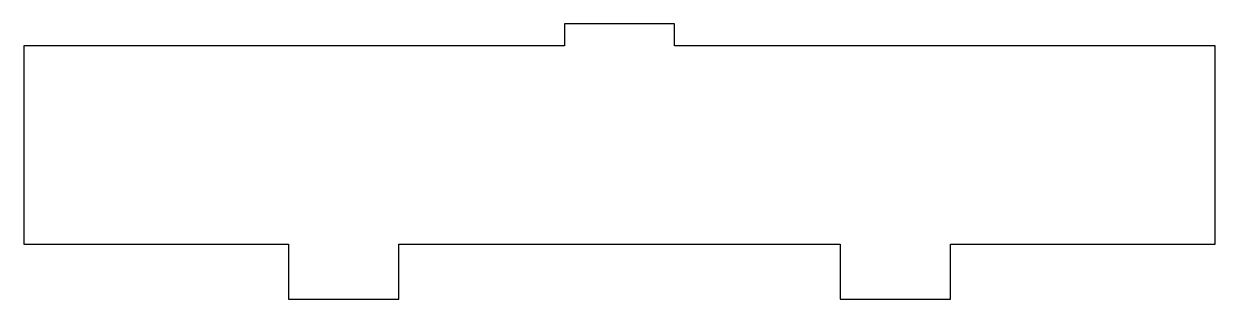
# Model space of a CAD drawing. Header units: millimetres. Extents: x 0 to 108, y -5 to 20.
import ezdxf

# ---------------------------------------------------------------- set-up
doc = ezdxf.new("R2010")
doc.units = ezdxf.units.MM

msp = doc.modelspace()

# ---------------------------------------------------------------- linework, layer by layer
at = {"color": 7, "linetype": 'Continuous', "lineweight": 25}
for p, q in [((59, 20), (49, 20)), ((49, 20), (49, 18)), ((59, 18), (59, 20)), ((0, 18), (0, 0)), ((49, 18), (0, 18)), ((108, 18), (59, 18)), ((108, 0), (108, 18)), ((0, 0), (24, 0)), ((24, 0), (24, -5)), ((34, -5), (34, 0)), ((34, 0), (74, 0)), ((74, 0), (74, -5)), ((84, -5), (84, 0)), ((84, 0), (108, 0)), ((24, -5), (34, -5)), ((74, -5), (84, -5))]:
    msp.add_line(p, q, dxfattribs=at)

doc.saveas('drawing.dxf')
